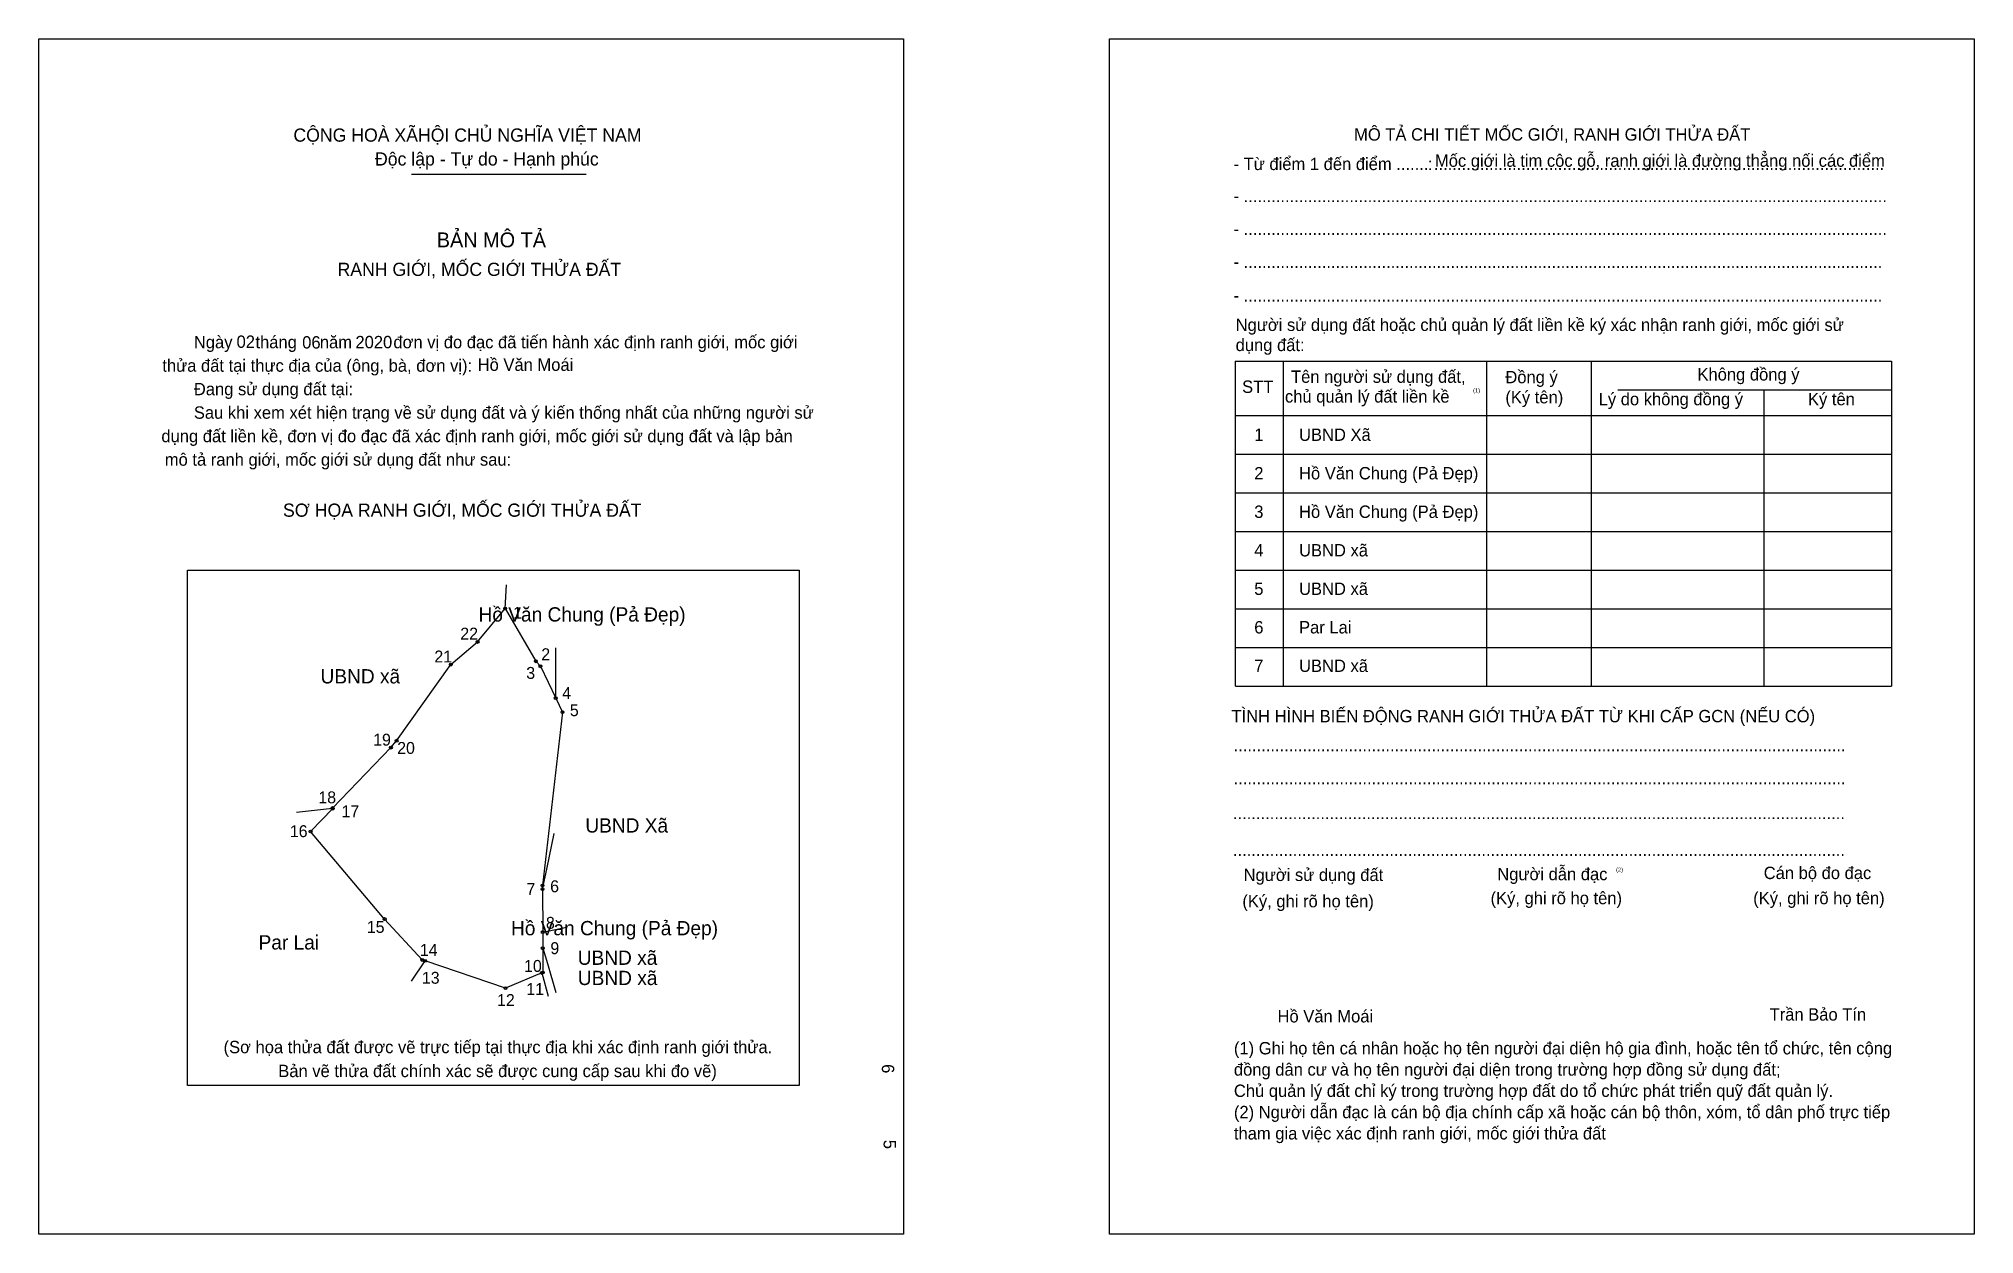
# Model space of a CAD drawing. Extents: x 546640 to 547278, y 1824663 to 1825057.
import ezdxf

# ---------------------------------------------------------------- set-up
doc = ezdxf.new("R2010")
doc.units = 0
for name, color, linetype in [('bmtKhungInTrang1', 7, 'Continuous'), ('bmtKhungInTrang2', 7, 'Continuous'), ('bmtNoiDung', 7, 'Continuous'), ('bmtTemplate', 7, 'Continuous'), ('CanhThua', 7, 'Continuous'), ('MocDinhThua', 7, 'Continuous'), ('RauThua', 7, 'Continuous'), ('SoHieuDinhThua', 7, 'Continuous'), ('TenChuLanCan', 7, 'Continuous')]:
    doc.layers.add(name, color=color, linetype=linetype)

msp = doc.modelspace()

# ---------------------------------------------------------------- linework, layer by layer
at = {"layer": 'bmtKhungInTrang1'}
msp.add_lwpolyline([(546639.66, 1825057.19), (546924.84, 1825057.19), (546924.84, 1824662.75), (546639.66, 1824662.75)], close=True, dxfattribs=at)
at = {"layer": 'bmtKhungInTrang2'}
msp.add_lwpolyline([(546992.85, 1825057.19), (547278.03, 1825057.19), (547278.03, 1824662.75), (546992.85, 1824662.75)], close=True, dxfattribs=at)
at = {"layer": 'bmtTemplate'}
for p, q in [((546762.56, 1825012.49), (546820.23, 1825012.49)), ((547050.06, 1824950.81), (547050.06, 1824843.58)), ((547117.15, 1824950.81), (547117.15, 1824843.58)), ((547151.66, 1824950.93), (547151.66, 1824843.58)), ((547250.73, 1824950.81), (547250.73, 1824843.58)), ((547160.42, 1824941.36), (547250.73, 1824941.36)), ((547034.42, 1824932.93), (547250.73, 1824932.93)), ((547034.42, 1824920.17), (547250.73, 1824920.17)), ((547034.42, 1824907.4), (547250.73, 1824907.4)), ((547034.42, 1824894.64), (547250.73, 1824894.64)), ((547034.42, 1824881.87), (547250.73, 1824881.87)), ((547034.42, 1824869.11), (547250.73, 1824869.11)), ((547034.42, 1824856.34), (547250.73, 1824856.34)), ((547034.42, 1824843.58), (547250.73, 1824843.58))]:
    msp.add_line(p, q, dxfattribs=at)
for points in [[(547034.28, 1824950.81), (547250.73, 1824950.81)], [(547034.28, 1824950.81), (547034.28, 1824843.58)], [(547208.63, 1824941.23), (547208.63, 1824843.58)]]:
    msp.add_lwpolyline(points, dxfattribs=at)
msp.add_lwpolyline([(546688.73, 1824711.88), (546688.73, 1824881.86), (546890.51, 1824881.86), (546890.51, 1824711.88)], close=True, dxfattribs=at)
at = {"layer": 'CanhThua'}
for p, q in [((546784.41, 1824858.17), (546793.48, 1824869.22)), ((546793.48, 1824869.22), (546803.63, 1824851.79)), ((546775.6, 1824850.71), (546784.41, 1824858.17)), ((546757.69, 1824825.58), (546775.6, 1824850.71)), ((546803.63, 1824851.79), (546805.12, 1824850.14)), ((546805.12, 1824850.14), (546810.17, 1824839.63)), ((546810.17, 1824839.63), (546812.39, 1824835.01)), ((546812.39, 1824835.01), (546805.82, 1824777.78)), ((546755.83, 1824823.32), (546757.69, 1824825.58)), ((546736.55, 1824803.38), (546755.83, 1824823.32)), ((546729.34, 1824795.62), (546736.64, 1824803.2)), ((546736.64, 1824803.2), (546736.55, 1824803.38)), ((546753.76, 1824766.76), (546729.34, 1824795.62)), ((546805.82, 1824777.78), (546805.82, 1824776.65)), ((546805.82, 1824776.65), (546805.88, 1824762.46)), ((546766.15, 1824753.27), (546753.76, 1824766.76)), ((546805.88, 1824762.46), (546805.9, 1824757.12)), ((546805.9, 1824757.12), (546805.93, 1824749.13)), ((546767.09, 1824752.96), (546766.15, 1824753.27)), ((546793.59, 1824743.96), (546767.09, 1824752.96)), ((546805.58, 1824748.98), (546793.59, 1824743.96)), ((546805.93, 1824749.13), (546805.58, 1824748.98))]:
    msp.add_line(p, q, dxfattribs=at)
at = {"layer": 'MocDinhThua'}
for centre in [(546793.48, 1824869.22), (546784.41, 1824858.17), (546775.6, 1824850.71), (546803.63, 1824851.79), (546805.12, 1824850.14), (546810.17, 1824839.63), (546812.39, 1824835.01), (546755.83, 1824823.32), (546757.69, 1824825.58), (546736.55, 1824803.38), (546736.64, 1824803.2), (546729.34, 1824795.62), (546805.82, 1824777.78), (546805.82, 1824776.65), (546753.76, 1824766.76), (546805.88, 1824762.46), (546766.15, 1824753.27), (546805.9, 1824757.12), (546767.09, 1824752.96), (546805.58, 1824748.98), (546805.93, 1824749.13), (546793.59, 1824743.96)]:
    msp.add_circle(centre, 0.471, dxfattribs=at)
at = {"layer": 'RauThua'}
for p, q in [((546793.48, 1824869.22), (546793.94, 1824877.04)), ((546810.17, 1824839.63), (546810.24, 1824856.19)), ((546724.65, 1824802.06), (546736.55, 1824803.38)), ((546807.29, 1824783.21), (546809.63, 1824794.96)), ((546805.82, 1824776.65), (546807.29, 1824783.21)), ((546805.88, 1824762.46), (546813.73, 1824764.06)), ((546805.88, 1824762.46), (546813.73, 1824764.06)), ((546805.9, 1824757.12), (546807.46, 1824752.12)), ((546762.61, 1824746.28), (546767.09, 1824752.96)), ((546805.58, 1824748.98), (546807.71, 1824741.36)), ((546807.46, 1824752.12), (546810.18, 1824742.55))]:
    msp.add_line(p, q, dxfattribs=at)

# ---------------------------------------------------------------- texts
at = {"layer": 'bmtNoiDung'}
for s, height, p in [('02', 4.08, (546704.92, 1824955.2)), ('06', 4.08, (546726.56, 1824954.97)), ('2020', 4.08, (546744.12, 1824955.06)), ('Hồ Văn Moái', 4.0804, (546784.43, 1824947.61)), ('1', 4.08, (547040.56, 1824924.51)), ('UBND Xã ', 4.08, (547055.33, 1824924.51)), ('2', 4.08, (547040.56, 1824911.81)), ('Hồ Văn Chung (Pả Đẹp) ', 4.0804, (547055.33, 1824911.81)), ('3', 4.08, (547040.56, 1824899.1)), ('Hồ Văn Chung (Pả Đẹp) ', 4.0804, (547055.33, 1824899.1)), ('4', 4.08, (547040.56, 1824886.39)), ('UBND xã ', 4.08, (547055.33, 1824886.39)), ('5', 4.08, (547040.56, 1824873.69)), ('UBND xã ', 4.08, (547055.33, 1824873.69)), ('6', 4.08, (547040.56, 1824860.98)), ('Par Lai ', 4.08, (547055.33, 1824860.98)), ('7', 4.08, (547040.56, 1824848.28)), ('UBND xã ', 4.08, (547055.33, 1824848.28)), ('Hồ Văn Moái', 4.0804, (547048.23, 1824732.66))]:
    msp.add_text(s, height=height, dxfattribs=at).set_placement(p)
for s, p in [('6', (546917.74, 1824718.9)), ('5', (546918.32, 1824693.93))]:
    msp.add_text(s, height=4.08, rotation=270, dxfattribs=at).set_placement(p)
at = {"layer": 'bmtTemplate'}
for s, height, p in [('CỘNG HOÀ XÃHỘI CHỦ NGHĨA VIỆT NAM', 4.3525, (546723.67, 1825023.22)), ('MÔ TẢ CHI TIẾT MỐC GIỚI, RANH GIỚI THỬA ĐẤT', 4.0789, (547073.49, 1825023.57)), ('Độc lập - Tự do - Hạnh phúc', 4.3525, (546750.58, 1825015.35)), ('- Từ điểm 1 đến điểm .......', 4.0789, (547033.73, 1825013.85)), (':', 4.08, (547097.81, 1825013.85)), ('Mốc giới là tim cộc gỗ, ranh giới là đường thẳng nối các điểm', 4.0789, (547100.16, 1825014.93)), ('..................................................................................................', 4.0789, (547099.82, 1825013.85)), ('- ............................................................................................................................................', 4.07888, (547033.73, 1825003.27)), ('BẢN MÔ TẢ', 4.897, (546770.95, 1824988.38)), ('- ............................................................................................................................................', 4.07888, (547033.73, 1824992.42)), ('RANH GIỚI, MỐC GIỚI THỬA ĐẤT', 4.3525, (546738.22, 1824978.93)), ('- ...........................................................................................................................................', 4.07888, (547033.73, 1824981.57)), ('- ...........................................................................................................................................', 4.07888, (547033.73, 1824970.47)), ('Người sử dụng đất hoặc chủ quản lý đất liền kề ký xác nhận ranh giới, mốc giới sử', 4.0789, (547034.42, 1824960.77)), ('Ngày     tháng     năm         đơn vị đo đạc đã tiến hành xác định ranh giới, mốc giới ', 4.0804, (546690.83, 1824955.06)), ('dụng đất:', 4.079, (547034.42, 1824954.13)), ('thửa đất tại thực địa của (ông, bà, đơn vị):', 4.0804, (546680.43, 1824947.32)), ('Tên người sử dụng đất,', 4.0789, (547052.69, 1824943.66)), ('Đồng ý', 4.079, (547123.38, 1824943.53)), ('Không đồng ý', 4.0789, (547186.73, 1824944.43)), ('Đang sử dụng đất tại:', 4.0804, (546690.83, 1824939.57)), ('STT', 4.079, (547036.55, 1824940.34)), ('chủ quản lý đất liền kề', 4.0789, (547050.69, 1824937.14)), ('(1)', 1.36, (547112.73, 1824940.49)), ('(Ký tên)', 4.079, (547123.38, 1824936.89)), ('Lý do không đồng ý', 4.0789, (547154.15, 1824936.26)), ('Ký tên', 4.079, (547223.18, 1824936.26)), ('Sau khi xem xét hiện trạng về sử dụng đất và ý kiến thống nhất của những người sử ', 4.0804, (546690.83, 1824931.82)), ('dụng đất liền kề, đơn vị đo đạc đã xác định ranh giới, mốc giới sử dụng đất và lập bản', 4.0804, (546680.12, 1824924.07)), ('mô tả ranh giới, mốc giới sử dụng đất như sau:', 4.0804, (546681.25, 1824916.32)), ('SƠ HỌA RANH GIỚI, MỐC GIỚI THỬA ĐẤT', 4.3525, (546720.23, 1824899.48)), ('TÌNH HÌNH BIẾN ĐỘNG RANH GIỚI THỬA ĐẤT TỪ KHI CẤP GCN (NẾU CÓ)', 4.0789, (547033.04, 1824831.67)), ('.....................................................................................................................................', 4.08499, (547033.73, 1824822.07)), ('.....................................................................................................................................', 4.08499, (547033.73, 1824811.22)), ('.....................................................................................................................................', 4.08499, (547033.52, 1824799.73)), ('.....................................................................................................................................', 4.08499, (547033.52, 1824787.6)), ('Người sử dụng đất', 4.0789, (547037.05, 1824779.31)), ('Người dẫn đạc', 4.0789, (547120.71, 1824779.56)), ('(2)', 1.36, (547159.89, 1824782.38)), ('Cán bộ đo đạc', 4.0789, (547208.58, 1824779.95)), ('(Ký, ghi rõ họ tên)', 4.0789, (547036.64, 1824770.63)), ('(Ký, ghi rõ họ tên)', 4.0789, (547118.5, 1824771.65)), ('(Ký, ghi rõ họ tên)', 4.0789, (547205.12, 1824771.65)), ('Trần Bảo Tín', 4.0789, (547210.53, 1824733.26)), ('(Sơ họa thửa đất được vẽ trực tiếp tại thực địa khi xác định ranh giới thửa.', 4.0804, (546700.63, 1824722.5)), ('(1) Ghi họ tên cá nhân hoặc họ tên người đại diện hộ gia đình, hoặc tên tổ chức, tên cộng', 4.0789, (547033.85, 1824722.11)), ('Bản vẽ thửa đất chính xác sẽ được cung cấp sau khi đo vẽ)', 4.0804, (546718.67, 1824714.61)), ('đồng dân cư và họ tên người đại diện trong trường hợp đồng sử dụng đất;', 4.0789, (547033.85, 1824715.09)), ('Chủ quản lý đất chỉ ký trong trường hợp đất do tổ chức phát triển quỹ đất quản lý.', 4.0789, (547033.85, 1824708.07)), ('(2) Người dẫn đạc là cán bộ địa chính cấp xã hoặc cán bộ thôn, xóm, tổ dân phố trực tiếp', 4.0789, (547033.85, 1824701.05)), ('tham gia việc xác định ranh giới, mốc giới thửa đất', 4.0789, (547033.85, 1824694.03))]:
    msp.add_text(s, height=height, dxfattribs=at).set_placement(p)
at = {"layer": 'SoHieuDinhThua'}
for s, height, p in [('1', 3.93, (546796.12, 1824865.83)), ('22', 3.926, (546778.71, 1824858.96)), ('2', 3.93, (546805.42, 1824852.15)), ('21', 3.926, (546770.16, 1824851.41)), ('3', 3.93, (546800.46, 1824845.99)), ('4', 3.93, (546812.32, 1824839.36)), ('5', 3.93, (546814.84, 1824833.7)), ('19', 3.926, (546749.97, 1824823.97)), ('20', 3.926, (546757.89, 1824821.24)), ('18', 3.926, (546731.89, 1824804.94)), ('17', 3.926, (546739.53, 1824800.32)), ('16', 3.926, (546722.49, 1824793.78)), ('6', 3.93, (546808.34, 1824775.6)), ('7', 3.93, (546800.5, 1824774.67)), ('8', 3.93, (546806.95, 1824763.54)), ('15', 3.926, (546747.88, 1824762.2)), ('14', 3.926, (546765.38, 1824754.6)), ('9', 3.93, (546808.42, 1824755.18)), ('13', 3.926, (546766.05, 1824745.41)), ('10', 3.926, (546799.74, 1824749.33)), ('12', 3.926, (546790.82, 1824738.07)), ('11', 3.926, (546800.47, 1824741.72))]:
    msp.add_text(s, height=height, dxfattribs=at).set_placement(p)
at = {"layer": 'TenChuLanCan'}
for s, p in [('Hồ Văn Chung (Pả Đẹp)', (546784.72, 1824864.91)), ('UBND xã', (546732.61, 1824844.49)), ('UBND Xã', (546819.94, 1824795.29)), ('Hồ Văn Chung (Pả Đẹp)', (546795.43, 1824761.41)), ('Par Lai', (546712.17, 1824756.71)), ('UBND xã', (546817.44, 1824751.65)), ('UBND xã', (546817.47, 1824744.98))]:
    msp.add_text(s, height=4.711, dxfattribs=at).set_placement(p)

doc.saveas('drawing.dxf')
